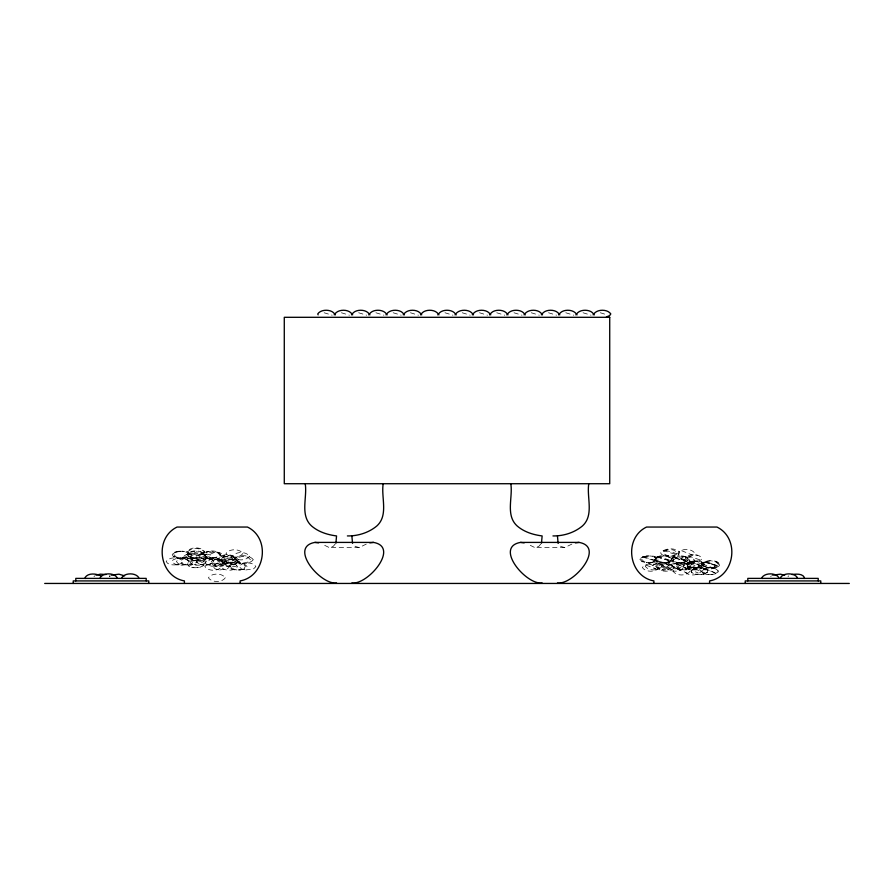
<?xml version="1.0" encoding="UTF-8"?>
<svg xmlns="http://www.w3.org/2000/svg" width="894" height="894" viewBox="0 0 894 894"><rect width="100%" height="100%" fill="white"/><g stroke="black" fill="none" stroke-linecap="round" stroke-linejoin="round"><path stroke-width="0.67" stroke-dasharray="4.47 3.35" d="M219.89 561.991L220.013 561.51C216.862 556.616 206.458 556.616 203.273 561.51C212.873 573.434 226.685 550.894 236.273 562.818C233.099 567.712 222.695 567.712 219.522 562.818L219.656 562.337M203.776 552.928C208.693 550.57 217.365 549.542 220.74 554.604C217.153 559.655 206.156 559.666 202.592 554.604L204.48 551.587C201.854 546.502 187.248 546.268 188.008 553.151M220.74 554.604L220.315 555.565M671.763 559.812L671.495 558.381L673.484 556.951L678.68 555.956M655.235 558.851L655.224 559.812M678.669 562.706L674.311 561.711L672.02 559.812L673.081 557.644L676.311 556.314M691.364 561.365L687.866 562.706L686.681 564.393L687.866 566.07L691.353 567.411M708.07 567.913C711.847 567.511 718.195 568.662 720.195 564.393C716.519 559.275 705.299 559.275 701.6 564.393L704.025 566.774L708.372 567.768M190.02 560.56L189.617 561.51C192.791 566.416 203.184 566.416 206.358 561.51C203.184 556.593 194.266 557.152 190.02 560.56L185.594 559.566L183.192 557.186C186.377 552.291 196.769 552.291 199.932 557.186C197.809 561.41 191.495 560.706 187.561 560.203M691.576 570.338L691.285 571.78L692.336 572.976M187.74 551.721C191.629 547.586 201.228 547.273 204.48 552.201C200.647 557.655 191.093 556.269 186.455 552.224M194.747 551.307L190.388 552.302L188.098 554.202L189.137 556.37L192.366 557.7M671.461 558.381L671.048 559.331C674.501 564.337 685.318 564.337 688.771 559.331C687.05 555.42 681.329 556.057 677.831 555.956M335.205 544.01L333.149 546.457L329.204 547.541L322.131 544.1M540.792 544.01L538.724 546.457L534.78 547.541L527.717 544.1M692.336 569.612L690.95 571.288L692.124 572.976L697.912 574.674M706.595 572.976L707.646 571.78L707.377 570.338M93.982 576.596L94.753 575.859M109.28 576.596L110.051 575.859M655.425 558.381L657.526 556.951L661.873 555.956M656.274 557.644L655.134 559.812L657.515 561.711M650.005 562.706L654.631 561.711L656.922 559.812L655.883 557.644L652.374 556.314M646.675 562.706C650.385 562.527 656.576 563.522 658.52 559.331C656.598 555.14 650.385 556.135 646.675 555.956M673.104 555.956L677.104 553.889L677.104 551.989L673.104 549.911L667.405 549.564M666.879 562.348L670.109 561.019L671.282 559.331L670.12 557.644L666.89 556.314M667.483 562.348L671.573 560.281M671.573 558.381L667.494 556.314C671.461 556.012 677.697 556.772 679.809 552.581C675.965 547.273 664.432 547.832 660.632 552.939L661.806 554.615L665.035 555.956M672.657 561.019L673.83 559.331C669.93 554.112 658.33 554.112 654.408 559.331C658.152 564.606 667.337 563.421 672.657 561.019L659.392 556.951L657.369 558.381L657.09 559.812L658.129 561.019L663.728 562.706M681.15 562.706L685.508 561.711L687.799 559.812L686.76 557.644L683.53 556.314M688.134 562.706L686.95 564.393L688.123 566.07M693.856 562.471L695.04 560.784C691.822 555.878 681.396 555.889 678.155 560.784C681.206 565.634 689.319 564.796 693.856 562.471L680.591 558.404M701.142 566.774L703.433 564.874L702.393 562.706M697.052 567.768L701.846 566.774L704.26 564.393L701.846 562.002L696.795 561.019M711.702 567.768L716.06 566.774L718.485 564.393L716.072 562.002L711.713 561.019M712.708 567.768L717.055 566.774L719.48 564.393L717.066 562.002L712.708 561.019M770.662 576.596L771.433 575.859M787.983 576.596L788.765 575.859M366.283 544.1L359.22 547.541L329.204 547.541M571.869 544.1L564.796 547.541L534.78 547.541M692.124 569.612L693.576 568.908M203.307 553.274L198.244 555.062L195.82 557.454C199.038 562.348 209.464 562.348 212.694 557.454C210.559 553.207 204.19 553.945 200.222 554.425M210.649 551.229L206.268 552.224L203.843 554.604L206.279 556.996L210.638 557.99M646.954 555.956L642.328 556.951L639.892 559.331L642.317 561.711L646.943 562.706M648.429 555.956L644.071 556.951L641.646 559.331L644.06 561.711L648.418 562.706M667.349 549.564L663.348 551.632L663.337 553.531L667.337 555.599L673.037 555.956M675.529 558.247L688.793 562.315L689.967 560.627C686.76 555.722 676.333 555.733 673.093 560.627C676.311 565.623 684.759 564.65 689.386 562.002L703.086 566.07M710.104 561.019L705.031 562.002L702.595 564.393L705.02 566.774L710.093 567.768M707.735 561.365L704.506 562.706L703.321 564.393L704.494 566.07L707.724 567.411M176.409 558.493L173.201 559.834L172.028 561.51C175.202 566.416 185.606 566.416 188.779 561.51C186.667 557.286 180.331 558.001 176.409 558.493L178.766 558.135M178.543 564.539L181.739 563.198L182.912 561.51C179.75 556.616 169.346 556.616 166.161 561.51C168.284 565.734 174.598 565.03 178.543 564.539L176.185 564.885M188.802 564.539L191.998 563.198L193.171 561.51C190.009 556.616 179.605 556.616 176.42 561.51C178.543 565.734 184.857 565.03 188.802 564.539L186.444 564.885M202.446 560.203L205.654 558.873L206.816 557.186C203.653 552.28 193.26 552.291 190.064 557.186C192.188 561.41 198.513 560.706 202.446 560.203L200.088 560.56M200.502 564.606L203.62 564.885L198.066 563.198L196.892 561.03C193.048 556.895 183.516 556.593 180.275 561.51C183.315 566.394 194.78 566.662 197.038 561.03L199.306 559.13L203.631 558.135L198.535 559.208L196.132 561.588C197.831 565.455 203.463 564.919 206.927 564.885M214.996 559.789L211.789 561.13L210.615 562.818C213.789 567.712 224.193 567.712 227.367 562.818C225.266 558.594 218.929 559.298 214.996 559.789L217.354 559.443M225.266 558.415L222.058 559.745L220.885 561.432C224.059 566.327 234.452 566.327 237.625 561.432C235.524 557.208 229.188 557.923 225.266 558.415L227.612 558.057M199.641 567.377L202.837 566.036L204.011 564.349C200.848 559.454 190.444 559.465 187.259 564.349C189.383 568.573 195.697 567.869 199.641 567.377L197.283 567.724M208.503 564.606L211.71 563.265L212.873 561.588L211.722 559.901L208.514 558.571M235.994 560.102C232.049 559.599 225.757 558.906 223.623 563.119C226.797 568.014 237.189 568.014 240.363 563.119L239.212 561.432L236.005 560.102M217.521 565.835L220.729 564.494L221.891 562.818C218.728 557.912 208.336 557.923 205.139 562.818C207.263 567.031 213.588 566.327 217.521 565.835L215.163 566.193M225.165 563.555L221.958 564.885L220.784 566.572C223.958 571.467 234.362 571.467 237.536 566.572C235.424 562.348 229.087 563.064 225.165 563.555L227.512 563.198M241.156 569.59L238.81 569.947L244.364 568.26L245.414 566.092L243.134 564.192L238.821 563.198M697.689 561.354L700.896 560.024L702.058 558.337C698.896 553.431 688.492 553.442 685.307 558.337C687.43 562.561 693.755 561.857 697.689 561.354L695.331 561.711M693.364 568.908L695.554 568.271M706.092 568.271L701.835 570.808L702.103 572.249L704.114 573.68M703.377 574.317L707.579 572.249L707.869 570.808L706.606 569.612M705.578 573.68L701.019 574.674M176.643 551.587L172.374 554.124L172.643 555.565L174.654 556.996M206.29 552.224L208.28 551.587M232.663 562.684L235.893 561.354L236.955 559.186L234.664 557.286L230.306 556.291M644.585 556.314L641.356 557.644L640.171 559.331L641.344 561.019L644.574 562.348M659.392 556.951L663.739 555.956M652.374 562.348L656.643 559.812L656.375 558.381L654.363 556.951M691.8 561.365L688.57 562.706L687.508 564.874L689.799 566.774L694.157 567.768M187.572 554.168L189.919 553.811M207.654 558.493L210.001 558.135M190.288 564.885L192.635 564.539M223.902 559.789L226.249 559.443M228.004 560.102L230.35 559.745M206.156 564.963L211.241 563.902L213.644 561.51C211.967 557.644 206.313 558.191 202.86 558.214M237.033 563.198L232.719 564.192L230.44 566.092L231.479 568.26L237.033 569.947L234.686 569.59M240.33 569.947L244.654 568.953L247.057 566.572C243.481 561.477 232.384 561.488 228.786 566.572C230.652 570.685 236.698 569.802 240.33 569.947M662.353 562.862L658.018 563.857L655.604 566.237L658.006 568.618L662.353 569.612M662.242 569.612L666.578 568.618L668.991 566.237L666.589 563.857L662.242 562.862M695.342 568.271L697.923 567.913M708.461 567.913L703.723 568.908L701.444 570.808L702.483 572.976L706.092 574.317M711.378 574.674L715.725 573.68L717.726 572.249L717.737 570.338L715.725 568.908M179.012 551.229L174.419 552.224L172.129 554.124L173.168 556.291L176.643 557.632M180.543 551.229L176.196 552.224L173.771 554.604L176.185 556.996L180.543 557.99M200.077 554.604C196.11 555.096 189.763 555.822 187.606 551.587M214.415 552.537C206.927 554.537 198.602 565.634 190.713 555.912C198.636 546.189 206.905 557.275 214.404 559.286M182.097 557.99L187.695 556.291L188.735 555.096L188.478 553.654M182.342 557.99L186.69 556.996L189.115 554.604L186.701 552.224L182.108 551.229M196.781 557.99L201.128 556.996L203.553 554.604L201.139 552.224L196.781 551.229M212.694 557.99L217.052 556.996L219.466 554.604L217.052 552.224L212.705 551.229M226.975 556.291L222.628 557.286L220.192 559.666L222.617 562.047L226.964 563.041M228.104 556.291L223.746 557.286L221.321 559.666L223.746 562.047L228.093 563.041M214.828 559.286L219.186 558.292L221.6 555.912L219.198 553.531L214.839 552.537M243.213 556.291L238.854 557.286L236.429 559.666L238.843 562.047L243.202 563.041M226.864 563.041L231.222 562.047L233.636 559.666L231.222 557.286L226.875 556.291M230.294 563.041L235.781 562.047L238.195 559.666C233.747 554.202 221.243 554.202 216.761 559.666C219.376 564.65 227.02 562.505 231.423 563.041M243.593 563.041L247.94 562.047L250.365 559.666L247.951 557.286L243.604 556.291M664.51 562.706L667.572 562.348M691.096 561.365L694.169 561.019M696.795 567.768L701.41 566.774L703.422 565.343L703.433 563.443L701.153 562.002M178.778 551.229C182.477 551.419 188.712 550.413 190.645 554.604C188.69 558.806 182.488 557.811 178.766 557.99M193.45 557.99C197.049 557.957 203.005 558.728 204.838 554.682C201.284 549.654 190.254 549.519 186.667 554.604L189.092 556.996L194.736 558.057M693.465 561.019L697.499 561.019M214.884 563.198L207.263 564.192L204.849 566.572C208.034 571.467 218.427 571.467 221.6 566.572L219.209 564.192L214.884 563.198L217.231 563.555M697.488 567.768C693.465 568.271 686.592 566.729 684.335 571.288C687.531 576.194 697.957 576.194 701.153 571.288L698.75 568.908L694.414 567.913M697.7 567.913L701.242 567.913M219.656 569.947L227.277 568.953L229.68 566.572C226.517 561.667 216.113 561.678 212.928 566.572L215.331 568.953L219.656 569.947L217.309 569.59M245.85 569.947L253.471 568.953L255.874 566.572C252.711 561.667 242.319 561.678 239.134 566.572L241.536 568.953L245.85 569.947L243.503 569.59M701.231 574.674L693.364 573.68M708.059 574.674L714.138 574.317L718.396 571.78L718.128 570.338L716.116 568.908L711.389 567.913M695.342 554.962L697.689 555.319M681.161 555.956C685.396 556.593 692.302 557.677 694.716 553.14C691.531 548.234 681.105 548.234 677.898 553.14L679.071 554.816L682.29 556.157M664.521 555.956L669.561 556.951M650.005 555.956L652.654 556.314M714.138 568.271L701.812 563.857M701.03 567.913L703.6 568.271M661.873 562.706L657.425 561.711M693.722 567.768L689.106 566.774M705.701 574.317L708.45 574.674M182.354 551.229L184.723 551.587M200.1 553.811L202.446 554.168M206.168 558.214C211.688 559.063 220.796 561.533 224.506 555.912C220.516 550.648 208.749 550.648 204.726 555.912L205.899 557.588L209.129 558.929M190.299 558.135L192.646 558.493M186.455 558.135L188.802 558.493M176.397 557.632L179.012 557.99M227.992 566.137L230.339 566.494M207.654 564.539L210.001 564.885M214.996 565.835L217.343 566.193M193.987 564.539L196.334 564.885M176.409 564.539L178.755 564.885M191.64 567.377L193.987 567.724M564.796 547.541L560.851 546.457L558.102 543.206M359.22 547.541L355.276 546.457L352.527 543.206M600.321 312.766L606.959 314.8M583.067 312.766L591.023 315.202M565.801 312.766L573.769 315.202M548.536 312.766L556.504 315.202M531.282 312.766L539.238 315.202M514.016 312.766L521.984 315.202M496.751 312.766L504.719 315.202M479.497 312.766L487.453 315.202M462.232 312.766L470.199 315.202M444.977 312.766L452.934 315.202M410.447 312.766L418.414 315.202M393.192 312.766L401.149 315.202M375.927 312.766L383.895 315.202M358.662 312.766L366.629 315.202M341.407 312.766L349.364 315.202M324.142 312.766L332.11 315.202M705.746 562.002L719.022 566.07M705.031 562.002L718.307 566.07M704.036 562.002L717.301 566.07M665.359 550.201L678.635 554.258M663.057 550.548L676.333 554.615M674.322 556.951L687.598 561.019M673.484 556.951L686.748 561.019M689.118 562.002L702.382 566.07M657.436 556.951L670.791 561.019M656.833 556.951L670.109 561.019M644.071 556.951L657.347 561.019M642.328 556.951L655.872 561.019M699.164 561.365L701.421 562.002M703.388 568.271L715.636 572.976M688.112 555.956L700.415 560.024M681.731 550.749L691.833 554.816M705.154 568.908L715.245 572.976M690.839 563.857L700.941 567.913M686.871 563.857L696.974 567.913M694.783 568.908L705.098 572.976M680.468 563.857L690.559 567.913M675.886 563.857L685.977 567.913M688.168 568.908L698.27 572.976M670.455 565.153L680.546 569.221M665.594 563.857L675.696 567.913M676.97 568.908L687.061 572.976M659.437 563.857L669.539 567.913M661.169 565.153L671.271 569.221M656.006 563.857L666.108 567.913M649.078 563.857L659.18 567.913M646.194 565.153L656.285 569.221M705.366 568.908L706.819 569.612M655.414 560.281L656.185 561.019M109.269 575.859L110.051 576.596M683.161 566.718L683.038 566.237C686.246 561.343 696.661 561.331 699.857 566.237C690.213 578.15 676.266 555.621 666.611 567.534C669.807 572.439 680.233 572.439 683.429 567.534L683.318 567.053M659.18 567.534C655.972 572.439 645.557 572.439 642.35 567.534C645.557 562.639 655.984 562.628 659.18 567.534M662.063 566.237C658.867 571.132 648.441 571.132 645.244 566.237C648.452 561.343 658.878 561.331 662.063 566.237M672.422 566.237C668.287 571.557 656.308 571.557 652.173 566.237C656.308 560.907 668.299 560.907 672.422 566.237M674.154 567.534C670.947 572.439 660.532 572.439 657.325 567.534C660.543 562.639 670.958 562.628 674.154 567.534M678.58 566.237C675.372 571.132 664.957 571.132 661.761 566.237C664.968 561.343 675.383 561.331 678.58 566.237M688.872 566.237C685.664 571.132 675.249 571.132 672.042 566.237C675.261 561.343 685.676 561.331 688.872 566.237M689.956 571.288C686.748 576.194 676.333 576.194 673.126 571.288C676.345 566.394 686.76 566.394 689.956 571.288M693.453 566.237C690.246 571.132 679.831 571.132 676.624 566.237C679.842 561.343 690.257 561.331 693.453 566.237M703.824 566.237C700.617 571.132 690.202 571.132 686.994 566.237C690.213 561.343 700.628 561.331 703.824 566.237M714.798 566.237C711.602 571.132 701.175 571.132 697.979 566.237C701.187 561.343 711.602 561.331 714.798 566.237M225.288 577.77C222.07 582.676 211.632 582.676 208.414 577.77C211.643 572.875 222.081 572.864 225.288 577.77M235.625 558.337C232.406 563.231 221.969 563.231 218.751 558.337C221.98 553.431 232.418 553.42 235.625 558.337M242.877 553.453C239.648 558.348 229.222 558.348 225.992 553.453C229.233 548.547 239.67 548.536 242.877 553.453M249.448 556.213C246.219 561.119 235.792 561.119 232.563 556.213C235.804 551.319 246.23 551.307 249.448 556.213M253.304 559.666C249.281 564.93 237.513 564.93 233.49 559.666C237.525 554.403 249.303 554.403 253.304 559.666"/><path stroke-width="1.34" d="M335.898 543.206L336.546 535.931C327.55 534.791 318.499 531.964 311.537 525.94C299.747 515.212 307.458 497.355 305.223 483.721M541.473 543.206L542.133 535.931C533.137 534.791 524.085 531.964 517.123 525.94C505.322 515.212 513.033 497.355 510.809 483.721M116.667 578.496L117.069 577.546C113.862 572.641 103.425 572.641 100.195 577.546L100.597 578.496M138.346 578.496L138.749 577.546C135.542 572.641 125.104 572.641 121.875 577.546L122.277 578.496M334.211 314.878L334.613 313.928C331.406 309.022 320.968 309.022 317.728 313.928L318.141 314.878M351.465 314.878L351.867 313.928C348.66 309.022 338.234 309.022 334.993 313.928L335.395 314.878M368.73 314.878L369.133 313.928C365.925 309.022 355.488 309.022 352.258 313.928L352.661 314.878M385.996 314.878L386.398 313.928C383.18 309.022 372.753 309.022 369.513 313.928L369.926 314.878M403.25 314.878L403.652 313.928C400.445 309.022 390.007 309.022 386.778 313.928L387.18 314.878M420.515 314.878L420.918 313.928C417.71 309.022 407.273 309.022 404.043 313.928L404.446 314.878M437.769 314.878L438.183 313.928C434.965 309.022 424.538 309.022 421.297 313.928L421.7 314.878M455.035 314.878L455.437 313.928C452.23 309.022 441.792 309.022 438.563 313.928L438.965 314.878M472.3 314.878L472.702 313.928C469.495 309.022 459.058 309.022 455.817 313.928L456.231 314.878M489.554 314.878L489.957 313.928C486.749 309.022 476.323 309.022 473.082 313.928L473.485 314.878M506.82 314.878L507.222 313.928C504.015 309.022 493.577 309.022 490.348 313.928L490.75 314.878M524.074 314.878L524.487 313.928C521.269 309.022 510.843 309.022 507.602 313.928L508.004 314.878M541.339 314.878L541.742 313.928C538.534 309.022 528.097 309.022 524.867 313.928L525.27 314.878M558.605 314.878L559.007 313.928C555.8 309.022 545.362 309.022 542.133 313.928L542.535 314.878M575.859 314.878L576.272 313.928C573.054 309.022 562.628 309.022 559.387 313.928L559.789 314.878M593.124 314.878L593.527 313.928C590.319 309.022 579.882 309.022 576.652 313.928L577.055 314.878M778.395 578.496L778.797 577.546C775.59 572.641 765.163 572.641 761.923 577.546L762.325 578.496M796.945 578.496L797.359 577.546C794.14 572.641 783.714 572.641 780.473 577.546L780.875 578.496M804.052 578.496L804.455 577.546C802.32 573.311 795.951 574.037 791.983 574.518M606.389 316.945L609.619 315.604L610.792 313.928C607.585 309.022 597.147 309.022 593.907 313.928L594.32 314.878M95.993 575.166L100.34 574.171L106.051 574.518M111.292 575.166L118.98 574.171L124.579 575.859M772.684 575.166L780.361 574.171L784.72 575.166M351.867 582.922C367.68 585.268 400.177 547.039 373.502 542.412L314.923 542.412C288.237 547.039 320.745 585.268 336.546 582.922M557.454 582.922C573.255 585.268 605.763 547.039 579.077 542.412L520.498 542.412C493.823 547.039 526.32 585.268 542.133 582.922M347.386 535.931C357.924 536.109 368.73 532.735 376.877 525.94C388.678 515.212 380.967 497.355 383.191 483.721M552.961 535.931C563.499 536.109 574.317 532.735 582.463 525.94C594.253 515.212 586.542 497.355 588.777 483.721M369.814 542.859L373.502 542.412M575.39 542.859L579.077 542.412M44.7 583.447L849.3 583.447M520.498 542.412L524.186 542.859M314.923 542.412L318.61 542.859M100.776 575.859C96.228 573.535 88.126 572.696 85.064 577.546L85.466 578.496M558.102 543.206L557.454 535.931M352.527 543.206L351.867 535.931M820.77 583.447L820.77 580.921L745.238 580.921L745.238 583.447M818.211 580.921L818.211 578.384L747.797 578.384L747.797 580.921M709.579 583.447L709.579 580.921C735.002 576.418 740.232 538.21 716.943 527.047L646.53 527.047C623.252 538.21 628.471 576.418 653.894 580.921L653.894 583.447M240.106 583.447L240.106 580.921C265.529 576.418 270.748 538.21 247.47 527.047L177.057 527.047C153.768 538.21 158.998 576.418 184.421 580.921L184.421 583.447M148.762 583.447L148.762 580.921L73.23 580.921L73.23 583.447M146.203 580.921L146.203 578.384L75.789 578.384L75.789 580.921M609.719 317.303L284.281 317.303L284.281 483.721L609.719 483.721L609.719 317.303"/></g></svg>
